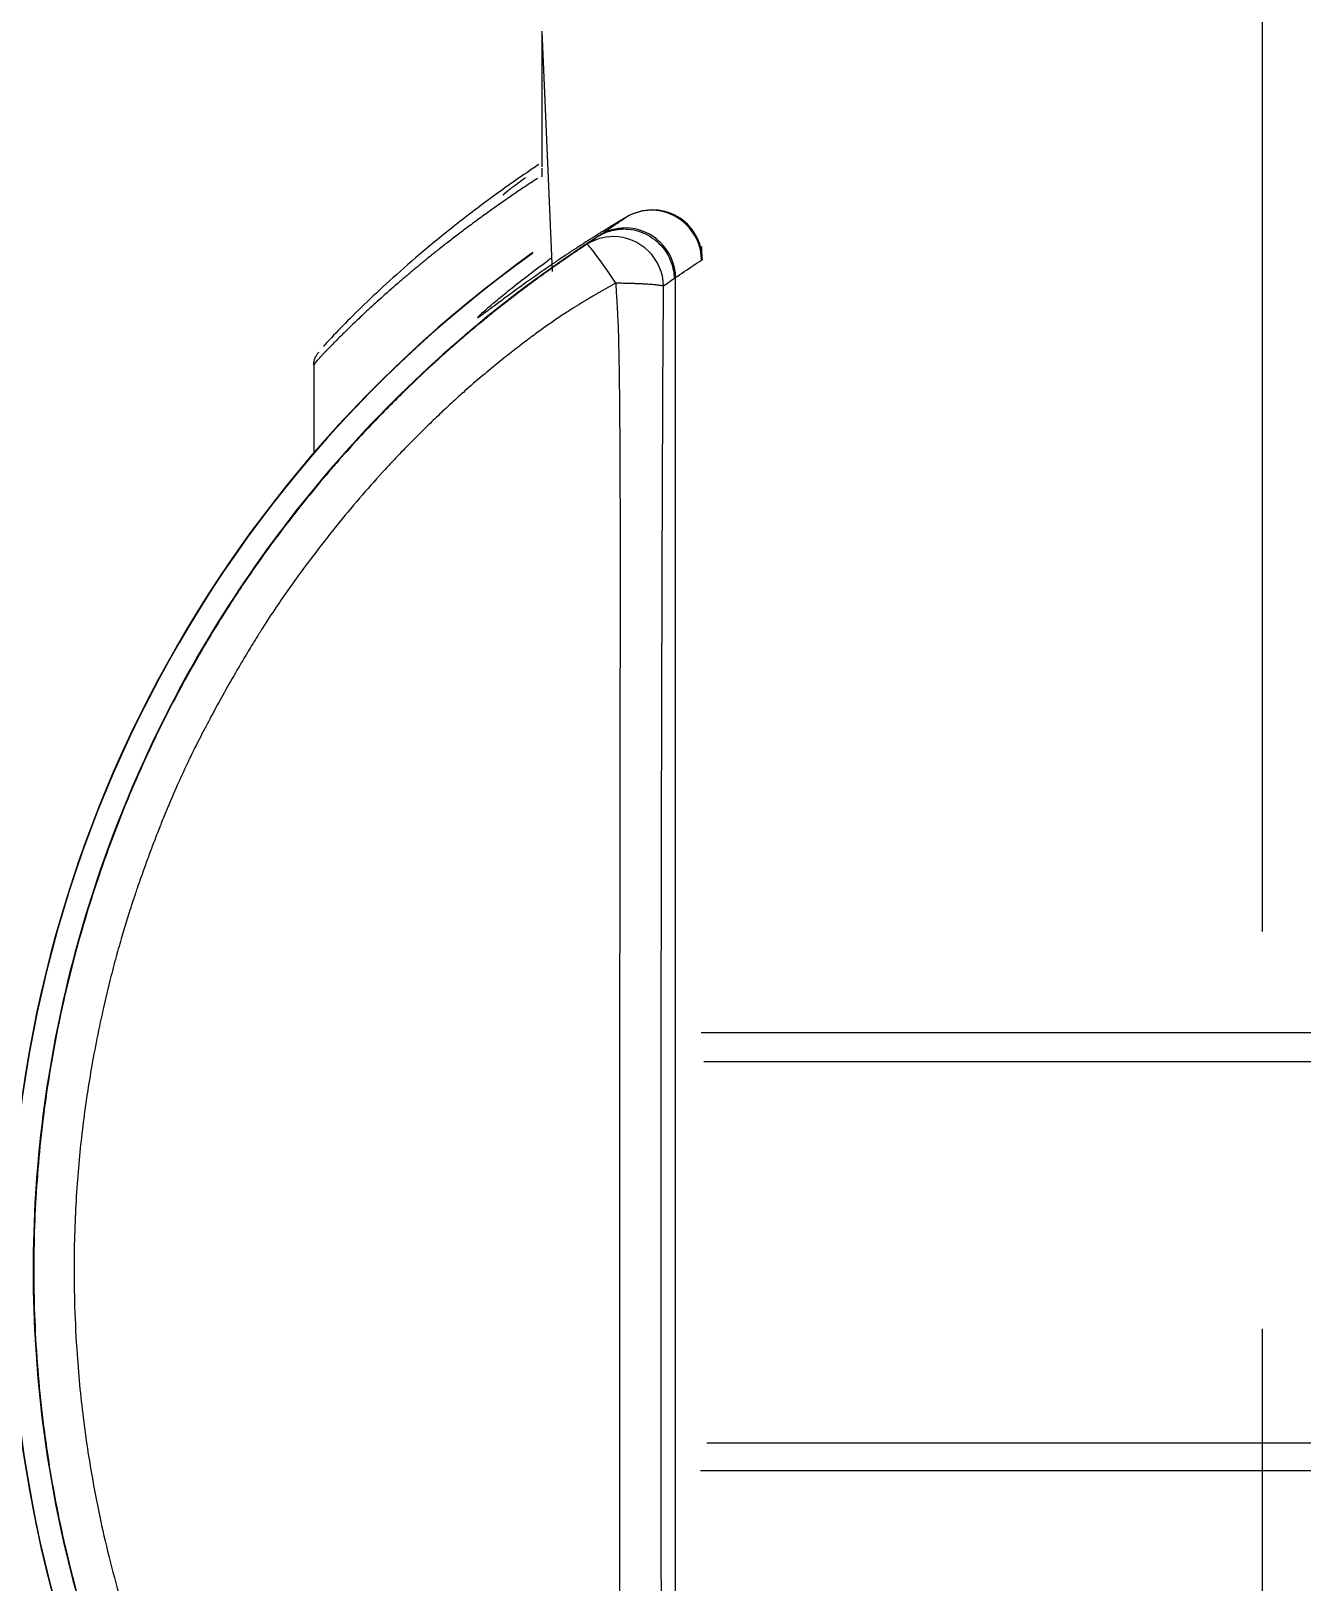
# Model space of a CAD drawing. Extents: x 3274 to 6433, y 0 to 2315.
# Drawn here: x 5327.69 to 5347.99, y 1095.89 to 1120.67 of the extents above; entities that cross this region are included whole.
import ezdxf

# ---------------------------------------------------------------- set-up
doc = ezdxf.new("R2010")
doc.units = 0
doc.header["$LTSCALE"] = 4
doc.header["$MEASUREMENT"] = 0
doc.header["$PDMODE"] = 3
doc.header["$PDSIZE"] = -10
doc.linetypes.add('CENTER2', pattern=[28.575, 19.05, -3.175, 3.175, -3.175])
doc.layers.get('0').update_dxf_attribs({"linetype": 'CONTINUOUS'})
doc.layers.get('DEFPOINTS').update_dxf_attribs({"linetype": 'CONTINUOUS'})
doc.layers.add('1', color=7, linetype='CONTINUOUS', true_color=0xffffff)
doc.layers.add('Cneter', color=1, linetype='CENTER2', lineweight=13)
doc.styles.add('Daelim Dimension', font='NanumGothic.ttf')
doc.dimstyles.new('DEFAULT', dxfattribs={"dimscale": 2, "dimtxt": 2, "dimasz": 2, "dimexe": 0, "dimexo": 2, "dimgap": 1, "dimtad": 1, "dimdec": 1, "dimzin": 9, "dimdsep": 46, "dimtxsty": 'Daelim Dimension', "dimcen": 0.5, "dimclrd": 252, "dimclre": 252, "dimclrt": 3, "dimadec": 1, "dimazin": 0, "dimtfac": 1, "dimtdec": 1, "dimtix": 1, "dimtmove": 0, "dimatfit": 3, "dimfxl": 1, "dimtolj": 1, "dimtzin": 1, "dimlwd": 9, "dimlwe": 9, "dimarcsym": 0})

# ---------------------------------------------------------------- blocks, each defined once
blk = doc.blocks.new('*D7')
at = {"color": 5, "lineweight": 9, "ltscale": 0.5, "transparency": 16777216}
for p, q in [((5311.354, 1470.139), (5679.875, 1470.139)), ((5677.875, 454.872), (5677.875, 1462.139)), ((5485.688, 446.872), (5679.875, 446.872))]:
    blk.add_line(p, q, dxfattribs=at)
at = {"color": 5, "ltscale": 0.5, "transparency": 16777216}
for points in [[(5676.542, 1462.139), (5679.209, 1462.139), (5677.875, 1470.139)], [(5676.542, 454.872), (5679.209, 454.872), (5677.875, 446.872)]]:
    blk.add_solid(points, dxfattribs=at)
at = {"layer": 'DEFPOINTS', "color": 0, "ltscale": 0.5, "transparency": 16777216}
for p in [(5307.354, 1470.139), (5677.875, 1470.139), (5481.688, 446.872)]:
    blk.add_point(p, dxfattribs=at)
at = {"color": 7, "ltscale": 0.5, "transparency": 16777216, "insert": (5662.17, 958.505), "char_height": 20, "attachment_point": 5, "rotation": 90, "style": 'Daelim Dimension'}
blk.add_mtext('\\A1;(1140)', dxfattribs=at)

msp = doc.modelspace()

# ---------------------------------------------------------------- linework, layer by layer
at = {"layer": '1', "color": 7, "linetype": 'Continuous', "lineweight": 18}
for p, q in [((5336.018, 1116.828), (5335.854, 1120.672)), ((5335.854, 1118.505), (5335.854, 1120.67)), ((5335.854, 1118.345), (5335.854, 1118.483)), ((5332.204, 1115.335), (5332.204, 1113.933)), ((5338.391, 1104.672), (5356.306, 1104.672)), ((5356.211, 1097.672), (5338.381, 1097.672))]:
    msp.add_line(p, q, dxfattribs=at)
at = {"layer": '1', "color": 7, "linetype": 'Continuous', "lineweight": 13}
for p, q in [((5337.984, 1084.388), (5337.984, 1116.732)), ((5356.309, 1104.202), (5338.435, 1104.202)), ((5338.482, 1098.117), (5356.203, 1098.117))]:
    msp.add_line(p, q, dxfattribs=at)
at = {"layer": '1', "color": 7, "linetype": 'Continuous', "lineweight": 18}
for centre, radius, start, end in [((5337.611, 1117.014), 0.8, 0, 120.5075), ((5347.354, 1100.872), 20.003, 125.6231, 241.7175), ((5347.354, 1100.872), 20, 125.6276, 241.2192), ((5347.354, 1100.872), 19.997, 125.6344, 249.5081)]:
    msp.add_arc(centre, radius, start, end, dxfattribs=at)
for centre, major_axis, ratio, start_param, end_param in [((5337.611, 1117.014), (0.441, -0.667), 0.978376, 2.567286, 3.099371), ((5337.611, 1117.014), (0.441, -0.667), 0.978376, 0.996455, 2.567174), ((5337.197, 1116.732), (-0.458, 0.656), 0.977634, 5.683791, 6.242235), ((5337.197, 1116.732), (-0.458, 0.656), 0.977634, 4.112955, 5.683791), ((5337.004, 1116.595), (-0.466, 0.65), 0.97726, 5.671911, 6.24202), ((5337.004, 1116.595), (-0.466, 0.65), 0.97726, 4.101117, 5.671911), ((5345.474, 761.29), (-0.001, -358.049), 0.173648, 3.262727, 3.265477)]:
    msp.add_ellipse(centre, major_axis=major_axis, ratio=ratio, start_param=start_param, end_param=end_param, dxfattribs=at)
at = {"layer": '1', "color": 7, "linetype": 'Continuous', "lineweight": 13}
msp.add_ellipse((5337.004, 1116.595), major_axis=(-0.44, 0.668), ratio=0.058363, start_param=4.746467, end_param=6.274445, dxfattribs=at)
at = {"layer": '1', "color": 7, "linetype": 'Continuous', "lineweight": 18}
for points, knots in [([(5335.801, 1118.541), (5335.765, 1118.517), (5335.491, 1118.333), (5334.998, 1117.985), (5334.375, 1117.506), (5333.822, 1117.047), (5333.347, 1116.624), (5332.939, 1116.238), (5332.598, 1115.895), (5332.428, 1115.712), (5332.366, 1115.642), (5332.358, 1115.632)], [0, 0, 0, 0, 0.019468, 0.147552, 0.280073, 0.411991, 0.540704, 0.67076, 0.812575, 0.972185, 1, 1, 1, 1]), ([(5335.775, 1118.315), (5335.74, 1118.293), (5335.647, 1118.232), (5335.496, 1118.132), (5335.345, 1118.028), (5335.217, 1117.939), (5335.11, 1117.864), (5335.007, 1117.79), (5334.907, 1117.718), (5334.81, 1117.647), (5334.716, 1117.578), (5334.625, 1117.511), (5334.538, 1117.444), (5334.453, 1117.38), (5334.37, 1117.316), (5334.291, 1117.255), (5334.214, 1117.194), (5334.14, 1117.135), (5334.068, 1117.078), (5333.999, 1117.022), (5333.933, 1116.968), (5333.869, 1116.915), (5333.807, 1116.863), (5333.747, 1116.813), (5333.69, 1116.764), (5333.634, 1116.717), (5333.503, 1116.604), (5333.308, 1116.434), (5333.073, 1116.22), (5332.873, 1116.031), (5332.705, 1115.868), (5332.601, 1115.765), (5332.543, 1115.706), (5332.52, 1115.683), (5332.498, 1115.661), (5332.477, 1115.639), (5332.456, 1115.618), (5332.437, 1115.598), (5332.418, 1115.578), (5332.4, 1115.56), (5332.383, 1115.542), (5332.366, 1115.524), (5332.351, 1115.508), (5332.336, 1115.492), (5332.322, 1115.477), (5332.309, 1115.463), (5332.297, 1115.449), (5332.285, 1115.437), (5332.275, 1115.425), (5332.265, 1115.413), (5332.256, 1115.403), (5332.247, 1115.393), (5332.239, 1115.384), (5332.233, 1115.376), (5332.226, 1115.368), (5332.221, 1115.361), (5332.216, 1115.355), (5332.212, 1115.35), (5332.209, 1115.346), (5332.207, 1115.342), (5332.205, 1115.339), (5332.204, 1115.336), (5332.204, 1115.335), (5332.204, 1115.335)], [0, 0, 0, 0, 0.015781, 0.043049, 0.07032, 0.08818, 0.105766, 0.123076, 0.14011, 0.156871, 0.173356, 0.189567, 0.205504, 0.221167, 0.236557, 0.251673, 0.266515, 0.281085, 0.295382, 0.309406, 0.323158, 0.336638, 0.349846, 0.362783, 0.375448, 0.387842, 0.399965, 0.465562, 0.528212, 0.587959, 0.644847, 0.69893, 0.709175, 0.719381, 0.729547, 0.739675, 0.749764, 0.759814, 0.769828, 0.779804, 0.789743, 0.799646, 0.809513, 0.819344, 0.829141, 0.838902, 0.84863, 0.858324, 0.867984, 0.877612, 0.887207, 0.89677, 0.906302, 0.915803, 0.925274, 0.934714, 0.944125, 0.953507, 0.962861, 0.972186, 0.981484, 0.990755, 1, 1, 1, 1]), ([(5335.231, 1118.055), (5335.231, 1118.055), (5335.231, 1118.056), (5335.231, 1118.056), (5335.232, 1118.057), (5335.232, 1118.058), (5335.233, 1118.059), (5335.234, 1118.06), (5335.235, 1118.062), (5335.237, 1118.063), (5335.238, 1118.065), (5335.24, 1118.067), (5335.242, 1118.068), (5335.244, 1118.07), (5335.246, 1118.072), (5335.248, 1118.075), (5335.251, 1118.077), (5335.254, 1118.079), (5335.257, 1118.082), (5335.26, 1118.085), (5335.263, 1118.087), (5335.267, 1118.09), (5335.271, 1118.094), (5335.274, 1118.097), (5335.278, 1118.1), (5335.283, 1118.104), (5335.287, 1118.107), (5335.292, 1118.111), (5335.297, 1118.115), (5335.301, 1118.119), (5335.307, 1118.123), (5335.312, 1118.127), (5335.317, 1118.131), (5335.323, 1118.136), (5335.329, 1118.14), (5335.335, 1118.145), (5335.341, 1118.15), (5335.348, 1118.155), (5335.354, 1118.16), (5335.361, 1118.165), (5335.368, 1118.17), (5335.375, 1118.176), (5335.383, 1118.181), (5335.39, 1118.187), (5335.398, 1118.193), (5335.406, 1118.199), (5335.414, 1118.205), (5335.438, 1118.223), (5335.483, 1118.256), (5335.538, 1118.297), (5335.573, 1118.321), (5335.582, 1118.328)], [0, 0, 0, 0, 0.015855, 0.031708, 0.047561, 0.063414, 0.079267, 0.095121, 0.110975, 0.126831, 0.142688, 0.158548, 0.174409, 0.190273, 0.206141, 0.222011, 0.237886, 0.253765, 0.269648, 0.285536, 0.301429, 0.317327, 0.333232, 0.349143, 0.365061, 0.380985, 0.396917, 0.412857, 0.428805, 0.444761, 0.460726, 0.4767, 0.492684, 0.508677, 0.524681, 0.540695, 0.55672, 0.572757, 0.588805, 0.604865, 0.620937, 0.637022, 0.65312, 0.669232, 0.685357, 0.701496, 0.717649, 0.733817, 0.847166, 0.960087, 1, 1, 1, 1]), ([(5335.453, 1118.234), (5335.455, 1118.235), (5335.468, 1118.245), (5335.489, 1118.261), (5335.517, 1118.281), (5335.537, 1118.295), (5335.55, 1118.305), (5335.559, 1118.311), (5335.567, 1118.317), (5335.575, 1118.323), (5335.582, 1118.328), (5335.586, 1118.331), (5335.587, 1118.332)], [0, 0, 0, 0, 0.045023, 0.32171, 0.532109, 0.676205, 0.75399, 0.809757, 0.864607, 0.918542, 0.97156, 1, 1, 1, 1]), ([(5334.979, 1116.244), (5335.022, 1116.282), (5335.125, 1116.37), (5335.332, 1116.54), (5335.598, 1116.749), (5335.832, 1116.926), (5335.971, 1117.027), (5335.991, 1117.042)], [0, 0, 0, 0, 0.228257, 0.460307, 0.70665, 0.957605, 1, 1, 1, 1]), ([(5332.204, 1115.335), (5332.204, 1115.355), (5332.206, 1115.376), (5332.214, 1115.415), (5332.22, 1115.434), (5332.235, 1115.47), (5332.244, 1115.487), (5332.265, 1115.518), (5332.277, 1115.532), (5332.289, 1115.544)], [0, 0, 0, 0, 0.25, 0.25, 0.5, 0.5, 0.75, 0.75, 1, 1, 1, 1]), ([(5332.204, 1115.335), (5332.204, 1115.335), (5332.204, 1115.336), (5332.204, 1115.336), (5332.204, 1115.338), (5332.205, 1115.339), (5332.206, 1115.34), (5332.207, 1115.342), (5332.208, 1115.344), (5332.209, 1115.346), (5332.211, 1115.348), (5332.213, 1115.351), (5332.215, 1115.353), (5332.217, 1115.356), (5332.219, 1115.359), (5332.222, 1115.362), (5332.224, 1115.366), (5332.227, 1115.369), (5332.23, 1115.373), (5332.233, 1115.377), (5332.237, 1115.381), (5332.24, 1115.386), (5332.244, 1115.39), (5332.248, 1115.395), (5332.253, 1115.4), (5332.257, 1115.405), (5332.262, 1115.411), (5332.267, 1115.416), (5332.271, 1115.421), (5332.273, 1115.424), (5332.274, 1115.424)], [0, 0, 0, 0, 0.035621, 0.071306, 0.107053, 0.142866, 0.178742, 0.214685, 0.250692, 0.286767, 0.322908, 0.359116, 0.395392, 0.431736, 0.46815, 0.504632, 0.541185, 0.577807, 0.614501, 0.651266, 0.688103, 0.725012, 0.761994, 0.799049, 0.836179, 0.873382, 0.91066, 0.948013, 0.985442, 1, 1, 1, 1])]:
    msp.add_open_spline(points, degree=3, knots=knots, dxfattribs=at)
at = {"layer": '1', "color": 7, "linetype": 'Continuous', "lineweight": 13}
for points, knots in [([(5337.197, 1117.699), (5337.187, 1117.693), (5337.166, 1117.68), (5337.135, 1117.662), (5337.104, 1117.643), (5337.073, 1117.625), (5337.042, 1117.607), (5337.012, 1117.588), (5336.982, 1117.57), (5336.952, 1117.552), (5336.922, 1117.534), (5336.892, 1117.516), (5336.863, 1117.497), (5336.834, 1117.479), (5336.805, 1117.462), (5336.776, 1117.444), (5336.747, 1117.426), (5336.719, 1117.408), (5336.691, 1117.39), (5336.663, 1117.373), (5336.635, 1117.355), (5336.608, 1117.338), (5336.58, 1117.32), (5336.553, 1117.303), (5336.526, 1117.286), (5336.499, 1117.268), (5336.473, 1117.251), (5336.446, 1117.234), (5336.42, 1117.217), (5336.394, 1117.2), (5336.368, 1117.183), (5336.343, 1117.166), (5336.317, 1117.15), (5336.292, 1117.133), (5336.267, 1117.117), (5336.242, 1117.1), (5336.172, 1117.053), (5336.06, 1116.978), (5335.912, 1116.877), (5335.775, 1116.781), (5335.647, 1116.69), (5335.521, 1116.6), (5335.399, 1116.511), (5335.282, 1116.426), (5335.179, 1116.35), (5335.062, 1116.262), (5334.947, 1116.176), (5334.857, 1116.112), (5334.816, 1116.086), (5334.821, 1116.099), (5334.873, 1116.15), (5334.939, 1116.209), (5334.979, 1116.244), (5334.979, 1116.244)], [0, 0, 0, 0, 0.005686, 0.011368, 0.017045, 0.022717, 0.028385, 0.034048, 0.039707, 0.045362, 0.051013, 0.05666, 0.062303, 0.067942, 0.073577, 0.079209, 0.084837, 0.090462, 0.096083, 0.101701, 0.107316, 0.112928, 0.118537, 0.124143, 0.129747, 0.135347, 0.140945, 0.14654, 0.152134, 0.157724, 0.163313, 0.168899, 0.174484, 0.180066, 0.185647, 0.191226, 0.196803, 0.233343, 0.269518, 0.305358, 0.340896, 0.376163, 0.417921, 0.459333, 0.500459, 0.541363, 0.619385, 0.69644, 0.771982, 0.847424, 0.923256, 0.999962, 1, 1, 1, 1]), ([(5337.157, 1117.51), (5337.209, 1117.51), (5337.262, 1117.505), (5337.369, 1117.483), (5337.423, 1117.466), (5337.525, 1117.421), (5337.575, 1117.393), (5337.666, 1117.327), (5337.708, 1117.29), (5337.783, 1117.209), (5337.815, 1117.166), (5337.87, 1117.076), (5337.892, 1117.029), (5337.927, 1116.937), (5337.939, 1116.891), (5337.956, 1116.801), (5337.96, 1116.757), (5337.961, 1116.716)], [0, 0, 0, 0, 0.125, 0.125, 0.25, 0.25, 0.375, 0.375, 0.5, 0.5, 0.625, 0.625, 0.75, 0.75, 0.875, 0.875, 1, 1, 1, 1]), ([(5336.742, 1117.389), (5336.042, 1116.939), (5335.371, 1116.445), (5334.098, 1115.377), (5333.495, 1114.802), (5332.367, 1113.58), (5331.841, 1112.933), (5330.877, 1111.579), (5330.438, 1110.871), (5329.653, 1109.405), (5329.308, 1108.647), (5328.715, 1107.093), (5328.468, 1106.298), (5328.077, 1104.682), (5327.933, 1103.861), (5327.749, 1102.209), (5327.71, 1101.376), (5327.738, 1099.714), (5327.805, 1098.883), (5328.043, 1097.238), (5328.214, 1096.423), (5328.659, 1094.82), (5328.932, 1094.033), (5329.577, 1092.501), (5329.947, 1091.755), (5330.781, 1090.316), (5331.243, 1089.623), (5332.252, 1088.301), (5332.798, 1087.672), (5333.967, 1086.489), (5334.588, 1085.934), (5335.897, 1084.909), (5336.584, 1084.437), (5337.298, 1084.012)], [0, 0, 0, 0, 0.0625, 0.0625, 0.125, 0.125, 0.1875, 0.1875, 0.25, 0.25, 0.3125, 0.3125, 0.375, 0.375, 0.4375, 0.4375, 0.5, 0.5, 0.5625, 0.5625, 0.625, 0.625, 0.6875, 0.6875, 0.75, 0.75, 0.8125, 0.8125, 0.875, 0.875, 0.9375, 0.9375, 1, 1, 1, 1]), ([(5336.564, 1117.263), (5336.486, 1117.212), (5336.34, 1117.114), (5336.129, 1116.969), (5335.933, 1116.831), (5335.742, 1116.693), (5335.552, 1116.551), (5335.363, 1116.407), (5335.173, 1116.259), (5334.979, 1116.103), (5334.774, 1115.935), (5334.557, 1115.75), (5334.326, 1115.549), (5334.085, 1115.331), (5333.833, 1115.096), (5333.57, 1114.841), (5333.291, 1114.56), (5332.994, 1114.249), (5332.68, 1113.904), (5332.347, 1113.519), (5331.997, 1113.093), (5331.63, 1112.619), (5331.248, 1112.091), (5330.851, 1111.499), (5330.44, 1110.834), (5330.018, 1110.082), (5329.589, 1109.229), (5329.162, 1108.257), (5328.748, 1107.149), (5328.37, 1105.904), (5328.059, 1104.549), (5327.842, 1103.125), (5327.728, 1101.658), (5327.724, 1100.149), (5327.84, 1098.615), (5328.074, 1097.108), (5328.411, 1095.683), (5328.824, 1094.367), (5329.292, 1093.167), (5329.794, 1092.088), (5330.307, 1091.133), (5330.813, 1090.3), (5331.302, 1089.575), (5331.77, 1088.94), (5332.214, 1088.382), (5332.634, 1087.891), (5333.03, 1087.456), (5333.402, 1087.069), (5333.751, 1086.726), (5334.077, 1086.42), (5334.382, 1086.145), (5334.668, 1085.898), (5334.936, 1085.675), (5335.187, 1085.475), (5335.419, 1085.294), (5335.636, 1085.131), (5335.836, 1084.983), (5336.022, 1084.851), (5336.192, 1084.732), (5336.347, 1084.626), (5336.486, 1084.533), (5336.609, 1084.452), (5336.717, 1084.382), (5336.81, 1084.322), (5336.891, 1084.27), (5336.961, 1084.227), (5337.02, 1084.189), (5337.072, 1084.158), (5337.109, 1084.134), (5337.13, 1084.122), (5337.137, 1084.118)], [0, 0, 0, 0, 0.007216, 0.013607, 0.019581, 0.025551, 0.031589, 0.037607, 0.043649, 0.049887, 0.05654, 0.063755, 0.071524, 0.079751, 0.088421, 0.097651, 0.107608, 0.118437, 0.13024, 0.143083, 0.157014, 0.172108, 0.188519, 0.206459, 0.226151, 0.247836, 0.271808, 0.298503, 0.328371, 0.361515, 0.397159, 0.433725, 0.470603, 0.508707, 0.548114, 0.587157, 0.624266, 0.659068, 0.691678, 0.721914, 0.749315, 0.773817, 0.795814, 0.815676, 0.833633, 0.849894, 0.864705, 0.878259, 0.890619, 0.901861, 0.91218, 0.921733, 0.930556, 0.938657, 0.946097, 0.952951, 0.959268, 0.965067, 0.970358, 0.975146, 0.979445, 0.983257, 0.986592, 0.989497, 0.99203, 0.994239, 0.996165, 0.997847, 0.999319, 1, 1, 1, 1]), ([(5336.765, 1117.406), (5336.765, 1117.406), (5336.762, 1117.404), (5336.757, 1117.4), (5336.749, 1117.395), (5336.744, 1117.391), (5336.741, 1117.389), (5336.741, 1117.389)], [0, 0, 0, 0, 0.000012, 0.33332, 0.666635, 0.999968, 1, 1, 1, 1]), ([(5337.028, 1116.643), (5337.014, 1116.636), (5336.986, 1116.621), (5336.943, 1116.597), (5336.9, 1116.573), (5336.856, 1116.548), (5336.811, 1116.523), (5336.765, 1116.497), (5336.718, 1116.47), (5336.671, 1116.442), (5336.622, 1116.414), (5336.573, 1116.384), (5336.524, 1116.355), (5336.473, 1116.324), (5336.422, 1116.292), (5336.37, 1116.26), (5336.318, 1116.227), (5336.227, 1116.169), (5336.095, 1116.081), (5335.921, 1115.961), (5335.739, 1115.829), (5335.54, 1115.68), (5335.322, 1115.511), (5335.087, 1115.322), (5334.842, 1115.118), (5334.614, 1114.92), (5334.404, 1114.729), (5334.209, 1114.548), (5334.005, 1114.351), (5333.792, 1114.139), (5333.57, 1113.911), (5333.296, 1113.619), (5332.972, 1113.257), (5332.673, 1112.9), (5332.422, 1112.585), (5332.212, 1112.314), (5332.001, 1112.034), (5331.795, 1111.75), (5331.594, 1111.458), (5331.421, 1111.192), (5331.268, 1110.946), (5331.124, 1110.71), (5330.943, 1110.403), (5330.743, 1110.051), (5330.579, 1109.749), (5330.458, 1109.521), (5330.38, 1109.369), (5330.308, 1109.227), (5330.242, 1109.093), (5330.146, 1108.893), (5330.014, 1108.605), (5329.879, 1108.289), (5329.768, 1108.018), (5329.688, 1107.814), (5329.609, 1107.609), (5329.532, 1107.4), (5329.456, 1107.187), (5329.396, 1107.016), (5329.351, 1106.882), (5329.317, 1106.779), (5329.277, 1106.657), (5329.22, 1106.477), (5329.146, 1106.233), (5329.055, 1105.915), (5328.948, 1105.51), (5328.836, 1105.039), (5328.728, 1104.526), (5328.639, 1104.043), (5328.566, 1103.579), (5328.504, 1103.115), (5328.453, 1102.63), (5328.412, 1102.116), (5328.384, 1101.563), (5328.372, 1100.953), (5328.381, 1100.269), (5328.415, 1099.6), (5328.466, 1098.987), (5328.525, 1098.466), (5328.594, 1097.979), (5328.681, 1097.454), (5328.796, 1096.871), (5328.95, 1096.212), (5329.167, 1095.416), (5329.445, 1094.553), (5329.724, 1093.826), (5329.928, 1093.344), (5330.06, 1093.048), (5330.196, 1092.753), (5330.338, 1092.461), (5330.485, 1092.171), (5330.735, 1091.695), (5331.077, 1091.093), (5331.461, 1090.487), (5331.77, 1090.036), (5332.017, 1089.69), (5332.262, 1089.362), (5332.493, 1089.066), (5332.714, 1088.794), (5332.935, 1088.533), (5333.134, 1088.307), (5333.311, 1088.113), (5333.462, 1087.95), (5333.609, 1087.795), (5333.751, 1087.649), (5333.888, 1087.51), (5334.019, 1087.38), (5334.145, 1087.258), (5334.266, 1087.144), (5334.38, 1087.037), (5334.502, 1086.926), (5334.631, 1086.811), (5334.768, 1086.691), (5334.902, 1086.577), (5335.032, 1086.469), (5335.158, 1086.365), (5335.281, 1086.267), (5335.399, 1086.174), (5335.547, 1086.059), (5335.722, 1085.928), (5335.921, 1085.784), (5336.105, 1085.656), (5336.254, 1085.558), (5336.371, 1085.483), (5336.461, 1085.427), (5336.549, 1085.374), (5336.635, 1085.323), (5336.718, 1085.274), (5336.799, 1085.228), (5336.877, 1085.184), (5336.953, 1085.141), (5337.003, 1085.114), (5337.028, 1085.101)], [0, 0, 0, 0, 0.001262, 0.002552, 0.003872, 0.00522, 0.006598, 0.008003, 0.009437, 0.0109, 0.012389, 0.013907, 0.015451, 0.017022, 0.018619, 0.020241, 0.021889, 0.023562, 0.02887, 0.034545, 0.040368, 0.046851, 0.054362, 0.062369, 0.070863, 0.079835, 0.086447, 0.09352, 0.101056, 0.109056, 0.11752, 0.126449, 0.140961, 0.156274, 0.163555, 0.173129, 0.183588, 0.191516, 0.201118, 0.211862, 0.216847, 0.224213, 0.233968, 0.245244, 0.256532, 0.261336, 0.265863, 0.270112, 0.274083, 0.277776, 0.287761, 0.299395, 0.305223, 0.311054, 0.316889, 0.322727, 0.328825, 0.33492, 0.337241, 0.340109, 0.343524, 0.347486, 0.355152, 0.363921, 0.373793, 0.388595, 0.40253, 0.415599, 0.4278, 0.439996, 0.452948, 0.466654, 0.481117, 0.497137, 0.515331, 0.5357, 0.550506, 0.564441, 0.577505, 0.589698, 0.60691, 0.624906, 0.643686, 0.672664, 0.697194, 0.705804, 0.714422, 0.723047, 0.731679, 0.740318, 0.748963, 0.774618, 0.795503, 0.806144, 0.818267, 0.829378, 0.838837, 0.848214, 0.857304, 0.866104, 0.872284, 0.87821, 0.883882, 0.889302, 0.89447, 0.899386, 0.904053, 0.908471, 0.912641, 0.916565, 0.921573, 0.926416, 0.931093, 0.935604, 0.939947, 0.944123, 0.948131, 0.951971, 0.959052, 0.965573, 0.971533, 0.976941, 0.979827, 0.982636, 0.985368, 0.988018, 0.990586, 0.99307, 0.995467, 0.997778, 1, 1, 1, 1]), ([(5337.028, 1116.643), (5337.028, 1116.633), (5337.029, 1116.609), (5337.031, 1116.571), (5337.033, 1116.528), (5337.036, 1116.48), (5337.04, 1116.412), (5337.045, 1116.335), (5337.05, 1116.255), (5337.055, 1116.151), (5337.062, 1116.009), (5337.069, 1115.818), (5337.073, 1115.629), (5337.077, 1115.444), (5337.08, 1115.264), (5337.083, 1115.071), (5337.085, 1114.864), (5337.089, 1114.484), (5337.093, 1113.876), (5337.096, 1112.986), (5337.096, 1111.895), (5337.095, 1110.499), (5337.093, 1108.692), (5337.09, 1106.391), (5337.087, 1103.871), (5337.086, 1101.395), (5337.086, 1099.224), (5337.087, 1097.345), (5337.089, 1095.758), (5337.091, 1094.464), (5337.092, 1093.463), (5337.094, 1092.471), (5337.095, 1091.443), (5337.096, 1090.334), (5337.096, 1089.38), (5337.095, 1088.582), (5337.093, 1087.975), (5337.091, 1087.518), (5337.088, 1087.173), (5337.086, 1086.863), (5337.083, 1086.589), (5337.079, 1086.352), (5337.076, 1086.168), (5337.073, 1086.026), (5337.069, 1085.915), (5337.065, 1085.806), (5337.06, 1085.698), (5337.055, 1085.597), (5337.048, 1085.476), (5337.041, 1085.367), (5337.036, 1085.267), (5337.032, 1085.204), (5337.03, 1085.15), (5337.028, 1085.116), (5337.028, 1085.101)], [0, 0, 0, 0, 0.001032, 0.002236, 0.003611, 0.005155, 0.006869, 0.010014, 0.012546, 0.01447, 0.019957, 0.026031, 0.032692, 0.037951, 0.043645, 0.049773, 0.056338, 0.063338, 0.085923, 0.114152, 0.148028, 0.189659, 0.246936, 0.31986, 0.408429, 0.486524, 0.555349, 0.614904, 0.66519, 0.706206, 0.737952, 0.760429, 0.800518, 0.835678, 0.865909, 0.891212, 0.911588, 0.923683, 0.934638, 0.944454, 0.953131, 0.960668, 0.967066, 0.970633, 0.974151, 0.977619, 0.98104, 0.984413, 0.987296, 0.992556, 0.994812, 0.996806, 0.998536, 1, 1, 1, 1]), ([(5337.803, 1084.515), (5337.803, 1084.517), (5337.802, 1084.53), (5337.801, 1084.557), (5337.8, 1084.597), (5337.799, 1084.64), (5337.798, 1084.685), (5337.797, 1084.732), (5337.796, 1084.779), (5337.796, 1084.827), (5337.795, 1084.876), (5337.794, 1084.928), (5337.793, 1084.984), (5337.793, 1085.046), (5337.792, 1085.115), (5337.791, 1085.191), (5337.79, 1085.276), (5337.789, 1085.368), (5337.788, 1085.47), (5337.788, 1085.581), (5337.787, 1085.703), (5337.786, 1085.836), (5337.785, 1085.98), (5337.784, 1086.137), (5337.783, 1086.308), (5337.782, 1086.492), (5337.781, 1086.687), (5337.78, 1086.895), (5337.779, 1087.117), (5337.778, 1087.354), (5337.777, 1087.612), (5337.775, 1087.891), (5337.774, 1088.196), (5337.773, 1088.527), (5337.772, 1088.889), (5337.77, 1089.282), (5337.769, 1089.709), (5337.768, 1090.17), (5337.766, 1090.67), (5337.765, 1091.214), (5337.763, 1091.81), (5337.761, 1092.467), (5337.76, 1093.194), (5337.758, 1094.001), (5337.757, 1094.891), (5337.755, 1095.866), (5337.754, 1096.935), (5337.753, 1098.114), (5337.752, 1099.407), (5337.752, 1100.781), (5337.752, 1102.18), (5337.753, 1103.549), (5337.754, 1104.849), (5337.755, 1106.057), (5337.757, 1107.169), (5337.759, 1108.188), (5337.761, 1109.113), (5337.763, 1109.94), (5337.765, 1110.673), (5337.767, 1111.327), (5337.769, 1111.921), (5337.77, 1112.465), (5337.772, 1112.963), (5337.774, 1113.413), (5337.775, 1113.813), (5337.777, 1114.163), (5337.778, 1114.468), (5337.779, 1114.736), (5337.78, 1114.972), (5337.781, 1115.181), (5337.782, 1115.368), (5337.783, 1115.536), (5337.784, 1115.686), (5337.785, 1115.82), (5337.786, 1115.941), (5337.787, 1116.053), (5337.788, 1116.161), (5337.788, 1116.269), (5337.789, 1116.377), (5337.79, 1116.486), (5337.791, 1116.559), (5337.791, 1116.595)], [0, 0, 0, 0, 0.000196, 0.001544, 0.002992, 0.004511, 0.006066, 0.007633, 0.009195, 0.010753, 0.012334, 0.013989, 0.015777, 0.017747, 0.019933, 0.02235, 0.025008, 0.027923, 0.031116, 0.034606, 0.038411, 0.042552, 0.047055, 0.051956, 0.057282, 0.063021, 0.069127, 0.075584, 0.082449, 0.089822, 0.097804, 0.106484, 0.115935, 0.126228, 0.137454, 0.14969, 0.16295, 0.177259, 0.192744, 0.209605, 0.228061, 0.248372, 0.270886, 0.295954, 0.323681, 0.353935, 0.386915, 0.4234, 0.463959, 0.507528, 0.551615, 0.594531, 0.63529, 0.672907, 0.707303, 0.739019, 0.767988, 0.793644, 0.816188, 0.836381, 0.854749, 0.871606, 0.88713, 0.901227, 0.913661, 0.924481, 0.933909, 0.942174, 0.949473, 0.955958, 0.961759, 0.966975, 0.971648, 0.975799, 0.979521, 0.982977, 0.986334, 0.989705, 0.99313, 0.996528, 1, 1, 1, 1]), ([(5337.961, 1116.716), (5337.961, 1116.716), (5337.964, 1116.718), (5337.969, 1116.722), (5337.977, 1116.727), (5337.982, 1116.731), (5337.984, 1116.732)], [0, 0, 0, 0, 0.000134, 0.333468, 0.666785, 1, 1, 1, 1])]:
    msp.add_open_spline(points, degree=3, knots=knots, dxfattribs=at)
for points, weights in [([(5336.741, 1117.389), (5336.861, 1117.465), (5337.002, 1117.51), (5337.157, 1117.51)], [1.34685602334, 1.21705335016, 1.12368236513, 1.06674306824]), ([(5337.791, 1116.595), (5337.723, 1116.62), (5337.423, 1116.639), (5337.028, 1116.643)], [1.12644913087, 0.957849664227, 0.957850289713, 1.12645100733])]:
    msp.add_rational_spline(points, weights, degree=3, dxfattribs=at)
at = {"layer": '1', "color": 7, "linetype": 'Continuous', "lineweight": 18}
for points in [[(5336.765, 1117.406), (5336.813, 1117.439), (5336.909, 1117.506), (5337.053, 1117.603), (5337.149, 1117.667), (5337.197, 1117.699)], [(5336.741, 1117.389), (5336.682, 1117.347), (5336.623, 1117.306), (5336.564, 1117.263)], [(5338.405, 1117.039), (5338.405, 1117.104), (5338.404, 1117.168), (5338.403, 1117.232)]]:
    msp.add_open_spline(points, degree=3, dxfattribs=at)
at = {"layer": '1', "color": 7, "linetype": 'Continuous', "lineweight": 13}
msp.add_open_spline([(5337.984, 1116.732), (5338.03, 1116.765), (5338.122, 1116.828), (5338.26, 1116.922), (5338.352, 1116.984), (5338.398, 1117.014)], degree=3, dxfattribs=at)
at = {"layer": 'Cneter', "lineweight": 5, "ltscale": 0.5}
msp.add_line((5347.354, 1430.139), (5347.354, 422.026), dxfattribs=at)

# ---------------------------------------------------------------- dimensions: what is measured, and where the dimension line sits
at = {"color": 5, "ltscale": 0.5}
dim = msp.add_linear_dim(base=(5677.875, 1470.139), p1=(5481.688, 446.872), p2=(5307.354, 1470.139), angle=90, text='(1140)', dimstyle='DEFAULT', override={"dimtxt": 10, "dimasz": 4, "dimexe": 1, "dimdec": 0, "dimclrd": 5, "dimclre": 5, "dimclrt": 7}, dxfattribs=at)
dim.commit()
dim.dimension.update_dxf_attribs({"geometry": '*D7', "text_midpoint": (5662.17, 958.505)})

doc.saveas('drawing.dxf')
